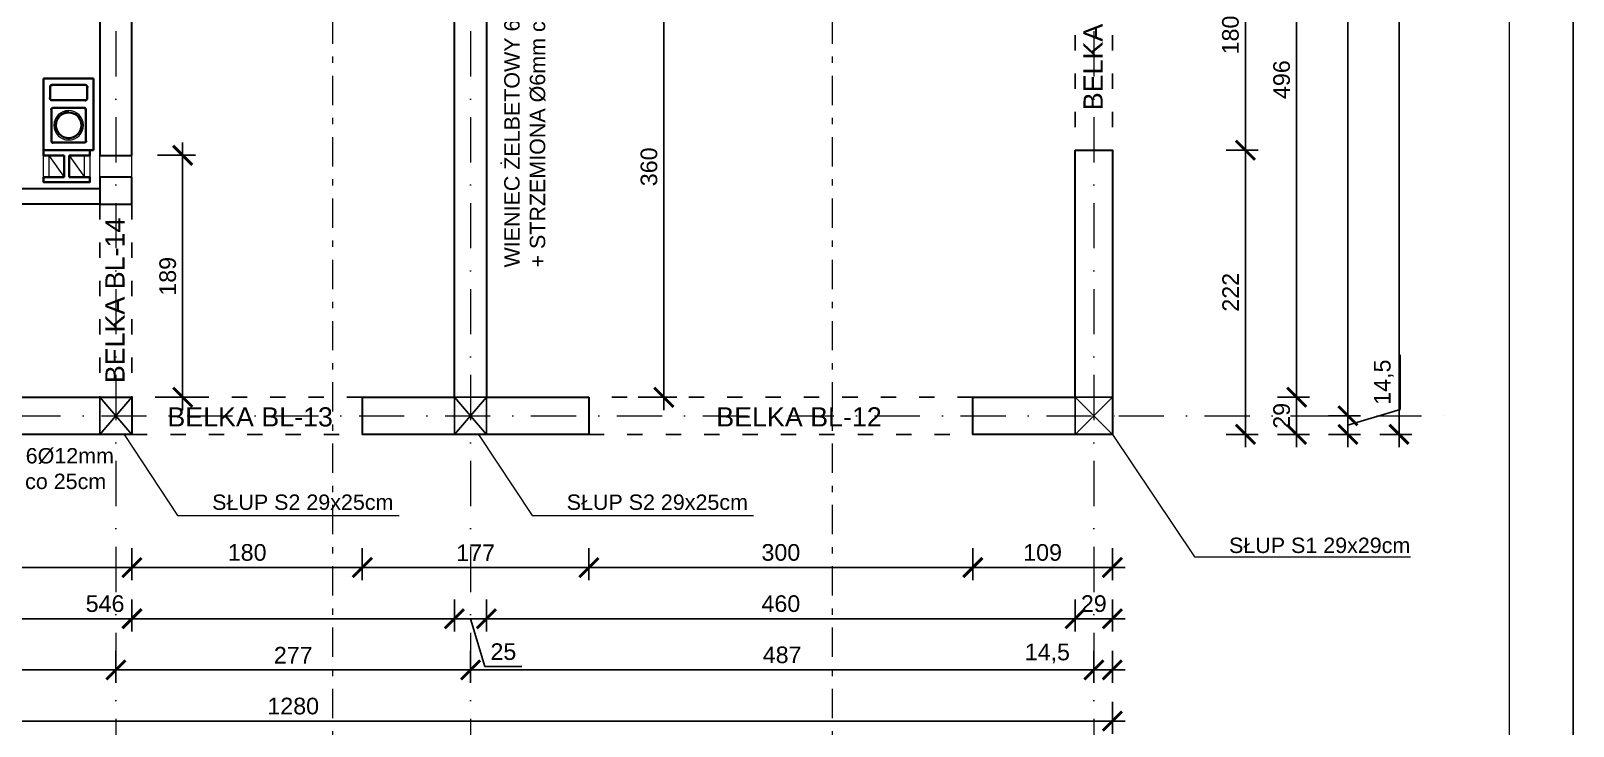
# Model space of a CAD drawing. Header units: millimetres. Extents: x 4647 to 73915, y -13612 to -8141.
# Drawn here: x 27848 to 29053, y -11607 to -11064 of the extents above; entities that cross this region are included whole.
import ezdxf
from ezdxf.enums import TextEntityAlignment as Align

# ---------------------------------------------------------------- set-up
doc = ezdxf.new("R2010")
doc.units = ezdxf.units.MM
for name, pattern in [('ACAD_ISO03W100', [30, 12, -18]), ('Kropki i Kreski', [67.027776, 35.277777, -17.638888, 0, -14.111111]), ('Przerywana podwójnie', [47.9, 22.9, -10, 5, -10])]:
    doc.linetypes.add(name, pattern=pattern)
for name, color, linetype, lineweight in [('2D - Ogólne_Nr_Pióra__21', 7, 'Continuous', 35), ('a_beton_c', 3, 'ACAD_ISO03W100', 25), ('a_murowane_b', 20, 'Continuous', 30), ('a_murowane_c', 20, 'ACAD_ISO03W100', 13), ('a_opisy', 252, 'Continuous', 9), ('a_wymiary', 250, 'Continuous', 9), ('Cienka', 1, 'Continuous', 15), ('Konstrukcja - Ogólne_Nr_Pióra__1', 7, 'Continuous', 5), ('Konstrukcja - Ogólne_Nr_Pióra__21', 7, 'Continuous', 35), ('Konstrukcja - Siatka mod_Nr_Pióra__1', 7, 'Continuous', 5), ('Opisy - Tekst_Nr_Pióra__1', 7, 'Continuous', 13)]:
    doc.layers.add(name, color=color, linetype=linetype, lineweight=lineweight)
doc.layers.add('Konstrukcja - Ogólne', color=7, linetype='Continuous')
doc.layers.add('Konstrukcja - Siatka mod', color=7, linetype='Continuous')
for name, color, linetype, lineweight, true_color in [('Konstrukcja - Ogólne_Nr_Pióra__3', 7, 'Continuous', 5, 0xff6600), ('Konstrukcja - Ogólne_Nr_Pióra__5', 7, 'Continuous', 5, 0x40a5ff), ('Konstrukcja - Siatka mod_Nr_Pióra__4', 7, 'Continuous', 5, 0x029e21), ('Znaczniki - Przekroje_Nr_Pióra__5', 7, 'Continuous', 5, 0x40a5ff)]:
    doc.layers.add(name, color=color, linetype=linetype, lineweight=lineweight, true_color=true_color)
doc.styles.add('GENERATED_STYLE_1', font='arialbd.ttf')
doc.styles.get("Standard").update_dxf_attribs({"font": 'arial.ttf'})
doc.dimstyles.new('1-100', dxfattribs={"dimtxt": 13, "dimasz": 15, "dimexe": 10, "dimexo": 20, "dimgap": 5, "dimtad": 1, "dimdec": 1, "dimrnd": 0.5, "dimtxsty": 'Standard', "dimblk": 'ARCHTICK', "dimcen": 0.09, "dimdle": 10, "dimadec": 0, "dimazin": 0, "dimtfac": 1, "dimtdec": 1, "dimtofl": 0, "dimtmove": 0, "dimatfit": 3, "dimfxl": 10, "dimfxlon": 1, "dimtolj": 1, "dimtzin": 0, "dimarcsym": 0})

# ---------------------------------------------------------------- blocks, each defined once
blk = doc.blocks.new('Standardowy znacznik siatki_2')
at = {"layer": 'Konstrukcja - Siatka mod_Nr_Pióra__4', "linetype": 'Kropki i Kreski'}
for p, q in [((268.5, 0), (1533.2, 0)), ((1533.2, 0), (1801.7, 0))]:
    blk.add_line(p, q, dxfattribs=at)
at = {"layer": 'Konstrukcja - Siatka mod_Nr_Pióra__1', "style": 'GENERATED_STYLE_1'}
blk.add_attdef('AC_MarkerText_1', text='', height=18, dxfattribs=at).set_placement((-28.9, -13.3), align=Align.BOTTOM_LEFT)
blk = doc.blocks.new('*X93')
at = {"layer": 'Konstrukcja - Ogólne_Nr_Pióra__1', "linetype": 'Continuous'}
for p, q in [((15, 28.9), (15, 29.8)), ((15.7, 28.5), (15, 28.9)), ((25, 28.9), (23.8, 28.2)), ((23.8, 28.2), (25, 28.9)), ((27, 27.7), (25, 28.9)), ((25, 28.9), (27, 27.7)), ((9.7, 20), (8.1, 19.1)), ((8.1, 19.1), (9.7, 20)), ((30, 23.2), (30, 20.2)), ((30, 20.2), (30, 23.2)), ((30, 20.2), (31, 19.7)), ((31, 19.7), (30, 20.2)), ((20, 8.7), (17.7, 10)), ((22.3, 10), (20, 8.7)), ((20, 8.7), (22.3, 10)), ((20, 8.1), (20, 8.7)), ((20, 8.7), (20, 8.1)), ((25, 11.5), (23.7, 10.8)), ((23.7, 10.8), (25, 11.5)), ((26.4, 10.7), (25, 11.5)), ((25, 11.5), (26.4, 10.7))]:
    blk.add_line(p, q, dxfattribs=at)
blk = doc.blocks.new('_ArchTick')
at = {"color": 0, "linetype": 'ByBlock', "const_width": 0.15}
blk.add_lwpolyline([(-0.5, -0.5), (0.5, 0.5)], dxfattribs=at)
blk = doc.blocks.new('*D425')
at = {"layer": 'a_wymiary', "color": 0, "lineweight": -2, "transparency": 16777216}
for p, q in [((28781.7, -11157.2), (28806.7, -11157.2)), ((28796.7, -11389.2), (28796.7, -11147.2)), ((28781.7, -11379.2), (28806.7, -11379.2))]:
    blk.add_line(p, q, dxfattribs=at)
at = {"layer": 'DEFPOINTS', "color": 0, "transparency": 16777216}
for p in [(28692.7, -11157.2), (28796.7, -11157.2), (28692.7, -11379.2)]:
    blk.add_point(p, dxfattribs=at)
at = {"layer": 'a_wymiary', "color": 0, "lineweight": -2, "transparency": 16777216, "xscale": 15, "yscale": 15, "zscale": 15}
for p, rotation in [((28796.7, -11157.2), 90), ((28796.7, -11379.2), 270)]:
    blk.add_blockref('_ArchTick', p, dxfattribs=dict(at, rotation=rotation))
at = {"layer": 'a_wymiary', "color": 0, "transparency": 16777216, "insert": (28785.1, -11268.2), "char_height": 13, "attachment_point": 5, "rotation": 90}
blk.add_mtext('\\A1;222', dxfattribs=at)
blk = doc.blocks.new('*D426')
at = {"layer": 'a_wymiary', "color": 0, "lineweight": -2, "transparency": 16777216}
for p, q in [((28781.7, -10977.2), (28806.7, -10977.2)), ((28796.7, -11167.2), (28796.7, -10967.2)), ((28781.7, -11157.2), (28806.7, -11157.2))]:
    blk.add_line(p, q, dxfattribs=at)
at = {"layer": 'DEFPOINTS', "color": 0, "transparency": 16777216}
for p in [(28692.7, -10977.2), (28796.7, -10977.2), (28692.7, -11157.2)]:
    blk.add_point(p, dxfattribs=at)
at = {"layer": 'a_wymiary', "color": 0, "lineweight": -2, "transparency": 16777216, "xscale": 15, "yscale": 15, "zscale": 15}
for p, rotation in [((28796.7, -10977.2), 90), ((28796.7, -11157.2), 270)]:
    blk.add_blockref('_ArchTick', p, dxfattribs=dict(at, rotation=rotation))
at = {"layer": 'a_wymiary', "color": 0, "transparency": 16777216, "insert": (28785, -11067.2), "char_height": 13, "attachment_point": 5, "rotation": 90}
blk.add_mtext('\\A1;180', dxfattribs=at)
blk = doc.blocks.new('*D428')
at = {"layer": 'a_wymiary', "color": 0, "lineweight": -2, "transparency": 16777216}
for p, q in [((28821.7, -11350.2), (28846.7, -11350.2)), ((28836.7, -11389.2), (28836.7, -11340.2)), ((28821.7, -11379.2), (28846.7, -11379.2))]:
    blk.add_line(p, q, dxfattribs=at)
at = {"layer": 'DEFPOINTS', "color": 0, "transparency": 16777216}
for p in [(28692.7, -11350.2), (28836.7, -11350.2), (28692.7, -11379.2)]:
    blk.add_point(p, dxfattribs=at)
at = {"layer": 'a_wymiary', "color": 0, "lineweight": -2, "transparency": 16777216, "xscale": 15, "yscale": 15, "zscale": 15}
for p, rotation in [((28836.7, -11350.2), 90), ((28836.7, -11379.2), 270)]:
    blk.add_blockref('_ArchTick', p, dxfattribs=dict(at, rotation=rotation))
at = {"layer": 'a_wymiary', "color": 0, "transparency": 16777216, "insert": (28825, -11364.7), "char_height": 13, "attachment_point": 5, "rotation": 90}
blk.add_mtext('\\A1;29', dxfattribs=at)
blk = doc.blocks.new('*D429')
at = {"layer": 'a_wymiary', "color": 0, "lineweight": -2, "transparency": 16777216}
for p, q in [((28836.7, -11360.2), (28836.7, -10844)), ((28821.7, -10854), (28846.7, -10854)), ((28821.7, -11350.2), (28846.7, -11350.2))]:
    blk.add_line(p, q, dxfattribs=at)
at = {"layer": 'DEFPOINTS', "color": 0, "transparency": 16777216}
for p in [(28692.7, -10854), (28836.7, -10854), (28692.7, -11350.2)]:
    blk.add_point(p, dxfattribs=at)
at = {"layer": 'a_wymiary', "color": 0, "lineweight": -2, "transparency": 16777216, "xscale": 15, "yscale": 15, "zscale": 15}
for p, rotation in [((28836.7, -10854), 90), ((28836.7, -11350.2), 270)]:
    blk.add_blockref('_ArchTick', p, dxfattribs=dict(at, rotation=rotation))
at = {"layer": 'a_wymiary', "color": 0, "transparency": 16777216, "insert": (28825, -11102.1), "char_height": 13, "attachment_point": 5, "rotation": 90}
blk.add_mtext('\\A1;496', dxfattribs=at)
blk = doc.blocks.new('*D435')
at = {"layer": 'a_wymiary', "color": 0, "lineweight": -2, "transparency": 16777216}
for p, q in [((28916.7, -10391.2), (28916.7, -11389.2)), ((28901.7, -10401.2), (28926.7, -10401.2)), ((28901.7, -11379.2), (28926.7, -11379.2))]:
    blk.add_line(p, q, dxfattribs=at)
at = {"layer": 'DEFPOINTS', "color": 0, "transparency": 16777216}
for p in [(28692.7, -10401.2), (28692.7, -11379.2), (28916.7, -11379.2)]:
    blk.add_point(p, dxfattribs=at)
at = {"layer": 'a_wymiary', "color": 0, "lineweight": -2, "transparency": 16777216, "xscale": 15, "yscale": 15, "zscale": 15}
for p, rotation in [((28916.7, -10401.2), 90), ((28916.7, -11379.2), 270)]:
    blk.add_blockref('_ArchTick', p, dxfattribs=dict(at, rotation=rotation))
at = {"layer": 'a_wymiary', "color": 0, "transparency": 16777216, "insert": (28905, -10890.2), "char_height": 13, "attachment_point": 5, "rotation": 90}
blk.add_mtext('\\A1;978', dxfattribs=at)
blk = doc.blocks.new('*D436')
at = {"layer": 'a_wymiary', "color": 0, "lineweight": -2, "transparency": 16777216}
for p, q in [((28583.7, -11468.2), (28583.7, -11493.2)), ((28692.7, -11468.2), (28692.7, -11493.2)), ((28702.7, -11483.2), (28573.7, -11483.2))]:
    blk.add_line(p, q, dxfattribs=at)
at = {"layer": 'DEFPOINTS', "color": 0, "transparency": 16777216}
for p in [(28583.7, -11379.2), (28692.7, -11379.2), (28583.7, -11483.2)]:
    blk.add_point(p, dxfattribs=at)
at = {"layer": 'a_wymiary', "color": 0, "lineweight": -2, "transparency": 16777216, "xscale": 15, "yscale": 15, "zscale": 15, "rotation": 180}
blk.add_blockref('_ArchTick', (28583.7, -11483.2), dxfattribs=at)
at = {"layer": 'a_wymiary', "color": 0, "lineweight": -2, "transparency": 16777216, "xscale": 15, "yscale": 15, "zscale": 15}
blk.add_blockref('_ArchTick', (28692.7, -11483.2), dxfattribs=at)
at = {"layer": 'a_wymiary', "color": 0, "transparency": 16777216, "insert": (28638.2, -11471.5), "char_height": 13, "attachment_point": 5}
blk.add_mtext('\\A1;109', dxfattribs=at)
blk = doc.blocks.new('*D437')
at = {"layer": 'a_wymiary', "color": 0, "lineweight": -2, "transparency": 16777216}
for p, q in [((28283.7, -11468.2), (28283.7, -11493.2)), ((28583.7, -11468.2), (28583.7, -11493.2)), ((28593.7, -11483.2), (28273.7, -11483.2))]:
    blk.add_line(p, q, dxfattribs=at)
at = {"layer": 'DEFPOINTS', "color": 0, "transparency": 16777216}
for p in [(28283.7, -11379.2), (28583.7, -11379.2), (28283.7, -11483.2)]:
    blk.add_point(p, dxfattribs=at)
at = {"layer": 'a_wymiary', "color": 0, "lineweight": -2, "transparency": 16777216, "xscale": 15, "yscale": 15, "zscale": 15, "rotation": 180}
blk.add_blockref('_ArchTick', (28283.7, -11483.2), dxfattribs=at)
at = {"layer": 'a_wymiary', "color": 0, "lineweight": -2, "transparency": 16777216, "xscale": 15, "yscale": 15, "zscale": 15}
blk.add_blockref('_ArchTick', (28583.7, -11483.2), dxfattribs=at)
at = {"layer": 'a_wymiary', "color": 0, "transparency": 16777216, "insert": (28433.7, -11471.5), "char_height": 13, "attachment_point": 5}
blk.add_mtext('\\A1;300', dxfattribs=at)
blk = doc.blocks.new('*D438')
at = {"layer": 'a_wymiary', "color": 0, "lineweight": -2, "transparency": 16777216}
for p, q in [((28106.7, -11468.2), (28106.7, -11493.2)), ((28283.7, -11468.2), (28283.7, -11493.2)), ((28293.7, -11483.2), (28096.7, -11483.2))]:
    blk.add_line(p, q, dxfattribs=at)
at = {"layer": 'DEFPOINTS', "color": 0, "transparency": 16777216}
for p in [(28106.7, -11379.2), (28283.7, -11379.2), (28106.7, -11483.2)]:
    blk.add_point(p, dxfattribs=at)
at = {"layer": 'a_wymiary', "color": 0, "lineweight": -2, "transparency": 16777216, "xscale": 15, "yscale": 15, "zscale": 15, "rotation": 180}
blk.add_blockref('_ArchTick', (28106.7, -11483.2), dxfattribs=at)
at = {"layer": 'a_wymiary', "color": 0, "lineweight": -2, "transparency": 16777216, "xscale": 15, "yscale": 15, "zscale": 15}
blk.add_blockref('_ArchTick', (28283.7, -11483.2), dxfattribs=at)
at = {"layer": 'a_wymiary', "color": 0, "transparency": 16777216, "insert": (28195.2, -11471.7), "char_height": 13, "attachment_point": 5}
blk.add_mtext('\\A1;177', dxfattribs=at)
blk = doc.blocks.new('*D439')
at = {"layer": 'a_wymiary', "color": 0, "lineweight": -2, "transparency": 16777216}
for p, q in [((27926.7, -11468.2), (27926.7, -11493.2)), ((28106.7, -11468.2), (28106.7, -11493.2)), ((28116.7, -11483.2), (27916.7, -11483.2))]:
    blk.add_line(p, q, dxfattribs=at)
at = {"layer": 'DEFPOINTS', "color": 0, "transparency": 16777216}
for p in [(27926.7, -11379.2), (28106.7, -11379.2), (27926.7, -11483.2)]:
    blk.add_point(p, dxfattribs=at)
at = {"layer": 'a_wymiary', "color": 0, "lineweight": -2, "transparency": 16777216, "xscale": 15, "yscale": 15, "zscale": 15, "rotation": 180}
blk.add_blockref('_ArchTick', (27926.7, -11483.2), dxfattribs=at)
at = {"layer": 'a_wymiary', "color": 0, "lineweight": -2, "transparency": 16777216, "xscale": 15, "yscale": 15, "zscale": 15}
blk.add_blockref('_ArchTick', (28106.7, -11483.2), dxfattribs=at)
at = {"layer": 'a_wymiary', "color": 0, "transparency": 16777216, "insert": (28016.7, -11471.5), "char_height": 13, "attachment_point": 5}
blk.add_mtext('\\A1;180', dxfattribs=at)
blk = doc.blocks.new('*D440')
at = {"layer": 'a_wymiary', "color": 0, "lineweight": -2, "transparency": 16777216}
for p, q in [((27603.7, -11468.2), (27603.7, -11493.2)), ((27926.7, -11468.2), (27926.7, -11493.2)), ((27936.7, -11483.2), (27593.7, -11483.2))]:
    blk.add_line(p, q, dxfattribs=at)
at = {"layer": 'DEFPOINTS', "color": 0, "transparency": 16777216}
for p in [(27603.7, -11379.2), (27926.7, -11379.2), (27603.7, -11483.2)]:
    blk.add_point(p, dxfattribs=at)
at = {"layer": 'a_wymiary', "color": 0, "lineweight": -2, "transparency": 16777216, "xscale": 15, "yscale": 15, "zscale": 15, "rotation": 180}
blk.add_blockref('_ArchTick', (27603.7, -11483.2), dxfattribs=at)
at = {"layer": 'a_wymiary', "color": 0, "lineweight": -2, "transparency": 16777216, "xscale": 15, "yscale": 15, "zscale": 15}
blk.add_blockref('_ArchTick', (27926.7, -11483.2), dxfattribs=at)
at = {"layer": 'a_wymiary', "color": 0, "transparency": 16777216, "insert": (27765.2, -11471.5), "char_height": 13, "attachment_point": 5}
blk.add_mtext('\\A1;323', dxfattribs=at)
blk = doc.blocks.new('*D444')
at = {"layer": 'a_wymiary', "color": 0, "lineweight": -2, "transparency": 16777216}
for p, q in [((28876.7, -10405.7), (28876.7, -11374.7)), ((28861.7, -10415.7), (28886.7, -10415.7)), ((28861.7, -11364.7), (28886.7, -11364.7))]:
    blk.add_line(p, q, dxfattribs=at)
at = {"layer": 'DEFPOINTS', "color": 0, "transparency": 16777216}
for p in [(28692.7, -10415.7), (28692.7, -11364.7), (28876.7, -11364.7)]:
    blk.add_point(p, dxfattribs=at)
at = {"layer": 'a_wymiary', "color": 0, "lineweight": -2, "transparency": 16777216, "xscale": 15, "yscale": 15, "zscale": 15}
for p, rotation in [((28876.7, -10415.7), 90), ((28876.7, -11364.7), 270)]:
    blk.add_blockref('_ArchTick', p, dxfattribs=dict(at, rotation=rotation))
at = {"layer": 'a_wymiary', "color": 0, "transparency": 16777216, "insert": (28865, -10890.2), "char_height": 13, "attachment_point": 5, "rotation": 90}
blk.add_mtext('\\A1;949', dxfattribs=at)
blk = doc.blocks.new('*D445')
at = {"layer": 'a_wymiary', "color": 0, "lineweight": -2, "transparency": 16777216}
for p, q in [((28917.6, -11359.7), (28917.6, -11317.1)), ((28876.7, -11354.7), (28876.7, -11389.2)), ((28876.7, -11372), (28917.6, -11359.7)), ((28861.7, -11364.7), (28886.7, -11364.7)), ((28861.7, -11379.2), (28886.7, -11379.2))]:
    blk.add_line(p, q, dxfattribs=at)
at = {"layer": 'DEFPOINTS', "color": 0, "transparency": 16777216}
for p in [(28692.7, -11364.7), (28692.7, -11379.2), (28876.7, -11379.2)]:
    blk.add_point(p, dxfattribs=at)
at = {"layer": 'a_wymiary', "color": 0, "lineweight": -2, "transparency": 16777216, "xscale": 15, "yscale": 15, "zscale": 15}
for p, rotation in [((28876.7, -11364.7), 90), ((28876.7, -11379.2), 270)]:
    blk.add_blockref('_ArchTick', p, dxfattribs=dict(at, rotation=rotation))
at = {"layer": 'a_wymiary', "color": 0, "transparency": 16777216, "insert": (28904.8, -11338.4), "char_height": 13, "attachment_point": 5, "rotation": 90}
blk.add_mtext('\\A1;14,5', dxfattribs=at)
blk = doc.blocks.new('*D446')
at = {"layer": 'a_wymiary', "color": 0, "lineweight": -2, "transparency": 16777216}
for p, q in [((28663.7, -11508.2), (28663.7, -11533.2)), ((28692.7, -11508.2), (28692.7, -11533.2)), ((28702.7, -11523.2), (28653.7, -11523.2))]:
    blk.add_line(p, q, dxfattribs=at)
at = {"layer": 'DEFPOINTS', "color": 0, "transparency": 16777216}
for p in [(28663.7, -11379.2), (28692.7, -11379.2), (28663.7, -11523.2)]:
    blk.add_point(p, dxfattribs=at)
at = {"layer": 'a_wymiary', "color": 0, "lineweight": -2, "transparency": 16777216, "xscale": 15, "yscale": 15, "zscale": 15, "rotation": 180}
blk.add_blockref('_ArchTick', (28663.7, -11523.2), dxfattribs=at)
at = {"layer": 'a_wymiary', "color": 0, "lineweight": -2, "transparency": 16777216, "xscale": 15, "yscale": 15, "zscale": 15}
blk.add_blockref('_ArchTick', (28692.7, -11523.2), dxfattribs=at)
at = {"layer": 'a_wymiary', "color": 0, "transparency": 16777216, "insert": (28678.2, -11511.5), "char_height": 13, "attachment_point": 5}
blk.add_mtext('\\A1;29', dxfattribs=at)
blk = doc.blocks.new('*D447')
at = {"layer": 'a_wymiary', "color": 0, "lineweight": -2, "transparency": 16777216}
for p, q in [((28203.7, -11508.2), (28203.7, -11533.2)), ((28663.7, -11508.2), (28663.7, -11533.2)), ((28673.7, -11523.2), (28193.7, -11523.2))]:
    blk.add_line(p, q, dxfattribs=at)
at = {"layer": 'DEFPOINTS', "color": 0, "transparency": 16777216}
for p in [(28203.7, -11379.2), (28663.7, -11379.2), (28203.7, -11523.2)]:
    blk.add_point(p, dxfattribs=at)
at = {"layer": 'a_wymiary', "color": 0, "lineweight": -2, "transparency": 16777216, "xscale": 15, "yscale": 15, "zscale": 15, "rotation": 180}
blk.add_blockref('_ArchTick', (28203.7, -11523.2), dxfattribs=at)
at = {"layer": 'a_wymiary', "color": 0, "lineweight": -2, "transparency": 16777216, "xscale": 15, "yscale": 15, "zscale": 15}
blk.add_blockref('_ArchTick', (28663.7, -11523.2), dxfattribs=at)
at = {"layer": 'a_wymiary', "color": 0, "transparency": 16777216, "insert": (28433.7, -11511.5), "char_height": 13, "attachment_point": 5}
blk.add_mtext('\\A1;460', dxfattribs=at)
blk = doc.blocks.new('*D448')
at = {"layer": 'a_wymiary', "color": 0, "lineweight": -2, "transparency": 16777216}
for p, q in [((28178.7, -11508.2), (28178.7, -11533.2)), ((28203.7, -11508.2), (28203.7, -11533.2)), ((28213.7, -11523.2), (28168.7, -11523.2)), ((28191.2, -11523.2), (28202.4, -11560.6)), ((28202.4, -11560.6), (28231.4, -11560.6))]:
    blk.add_line(p, q, dxfattribs=at)
at = {"layer": 'DEFPOINTS', "color": 0, "transparency": 16777216}
for p in [(28178.7, -11379.2), (28203.7, -11379.2), (28178.7, -11523.2)]:
    blk.add_point(p, dxfattribs=at)
at = {"layer": 'a_wymiary', "color": 0, "lineweight": -2, "transparency": 16777216, "xscale": 15, "yscale": 15, "zscale": 15, "rotation": 180}
blk.add_blockref('_ArchTick', (28178.7, -11523.2), dxfattribs=at)
at = {"layer": 'a_wymiary', "color": 0, "lineweight": -2, "transparency": 16777216, "xscale": 15, "yscale": 15, "zscale": 15}
blk.add_blockref('_ArchTick', (28203.7, -11523.2), dxfattribs=at)
at = {"layer": 'a_wymiary', "color": 0, "transparency": 16777216, "insert": (28216.9, -11549), "char_height": 13, "attachment_point": 5}
blk.add_mtext('\\A1;25', dxfattribs=at)
blk = doc.blocks.new('*D449')
at = {"layer": 'a_wymiary', "color": 0, "lineweight": -2, "transparency": 16777216}
for p, q in [((27632.7, -11508.2), (27632.7, -11533.2)), ((28178.7, -11508.2), (28178.7, -11533.2)), ((28188.7, -11523.2), (27622.7, -11523.2))]:
    blk.add_line(p, q, dxfattribs=at)
at = {"layer": 'DEFPOINTS', "color": 0, "transparency": 16777216}
for p in [(27632.7, -11379.2), (28178.7, -11379.2), (27632.7, -11523.2)]:
    blk.add_point(p, dxfattribs=at)
at = {"layer": 'a_wymiary', "color": 0, "lineweight": -2, "transparency": 16777216, "xscale": 15, "yscale": 15, "zscale": 15, "rotation": 180}
blk.add_blockref('_ArchTick', (27632.7, -11523.2), dxfattribs=at)
at = {"layer": 'a_wymiary', "color": 0, "lineweight": -2, "transparency": 16777216, "xscale": 15, "yscale": 15, "zscale": 15}
blk.add_blockref('_ArchTick', (28178.7, -11523.2), dxfattribs=at)
at = {"layer": 'a_wymiary', "color": 0, "transparency": 16777216, "insert": (27905.7, -11511.5), "char_height": 13, "attachment_point": 5}
blk.add_mtext('\\A1;546', dxfattribs=at)
blk = doc.blocks.new('*D450')
at = {"layer": 'a_wymiary', "color": 0, "lineweight": -2, "transparency": 16777216}
for p, q in [((27632.7, -11508.2), (27632.7, -11533.2)), ((27926.7, -11508.2), (27926.7, -11533.2)), ((27622.7, -11523.2), (27936.7, -11523.2))]:
    blk.add_line(p, q, dxfattribs=at)
at = {"layer": 'DEFPOINTS', "color": 0, "transparency": 16777216}
for p in [(27926.7, -11350.2), (27632.7, -11379.2), (27926.7, -11523.2)]:
    blk.add_point(p, dxfattribs=at)
at = {"layer": 'a_wymiary', "color": 0, "lineweight": -2, "transparency": 16777216, "xscale": 15, "yscale": 15, "zscale": 15, "rotation": 180}
blk.add_blockref('_ArchTick', (27632.7, -11523.2), dxfattribs=at)
at = {"layer": 'a_wymiary', "color": 0, "lineweight": -2, "transparency": 16777216, "xscale": 15, "yscale": 15, "zscale": 15}
blk.add_blockref('_ArchTick', (27926.7, -11523.2), dxfattribs=at)
at = {"layer": 'a_wymiary', "color": 0, "transparency": 16777216, "insert": (27779.7, -11511.5), "char_height": 13, "attachment_point": 5}
blk.add_mtext('\\A1;294', dxfattribs=at)
blk = doc.blocks.new('*D451')
at = {"layer": 'a_wymiary', "color": 0, "lineweight": -2, "transparency": 16777216}
for p, q in [((27632.7, -11508.2), (27632.7, -11533.2)), ((27926.7, -11508.2), (27926.7, -11533.2)), ((27936.7, -11523.2), (27622.7, -11523.2))]:
    blk.add_line(p, q, dxfattribs=at)
at = {"layer": 'DEFPOINTS', "color": 0, "transparency": 16777216}
for p in [(27926.7, -11350.2), (27632.7, -11379.2), (27632.7, -11523.2)]:
    blk.add_point(p, dxfattribs=at)
at = {"layer": 'a_wymiary', "color": 0, "lineweight": -2, "transparency": 16777216, "xscale": 15, "yscale": 15, "zscale": 15, "rotation": 180}
blk.add_blockref('_ArchTick', (27632.7, -11523.2), dxfattribs=at)
at = {"layer": 'a_wymiary', "color": 0, "lineweight": -2, "transparency": 16777216, "xscale": 15, "yscale": 15, "zscale": 15}
blk.add_blockref('_ArchTick', (27926.7, -11523.2), dxfattribs=at)
at = {"layer": 'a_wymiary', "color": 0, "transparency": 16777216, "insert": (27779.7, -11511.5), "char_height": 13, "attachment_point": 5}
blk.add_mtext('\\A1;294', dxfattribs=at)
blk = doc.blocks.new('*D455')
at = {"layer": 'a_wymiary', "color": 0, "lineweight": -2, "transparency": 16777216}
for p, q in [((28678.2, -11548.2), (28678.2, -11573.2)), ((28692.7, -11548.2), (28692.7, -11573.2)), ((28678.2, -11563.2), (28620.6, -11563.2)), ((28702.7, -11563.2), (28678.2, -11563.2))]:
    blk.add_line(p, q, dxfattribs=at)
at = {"layer": 'DEFPOINTS', "color": 0, "transparency": 16777216}
for p in [(28678.2, -11379.2), (28692.7, -11379.2), (28678.2, -11563.2)]:
    blk.add_point(p, dxfattribs=at)
at = {"layer": 'a_wymiary', "color": 0, "lineweight": -2, "transparency": 16777216, "xscale": 15, "yscale": 15, "zscale": 15, "rotation": 180}
blk.add_blockref('_ArchTick', (28678.2, -11563.2), dxfattribs=at)
at = {"layer": 'a_wymiary', "color": 0, "lineweight": -2, "transparency": 16777216, "xscale": 15, "yscale": 15, "zscale": 15}
blk.add_blockref('_ArchTick', (28692.7, -11563.2), dxfattribs=at)
at = {"layer": 'a_wymiary', "color": 0, "transparency": 16777216, "insert": (28641.9, -11550.4), "char_height": 13, "attachment_point": 5}
blk.add_mtext('\\A1;14,5', dxfattribs=at)
blk = doc.blocks.new('*D456')
at = {"layer": 'a_wymiary', "color": 0, "lineweight": -2, "transparency": 16777216}
for p, q in [((28191.2, -11548.2), (28191.2, -11573.2)), ((28678.2, -11548.2), (28678.2, -11573.2)), ((28688.2, -11563.2), (28181.2, -11563.2))]:
    blk.add_line(p, q, dxfattribs=at)
at = {"layer": 'DEFPOINTS', "color": 0, "transparency": 16777216}
for p in [(28191.2, -11379.2), (28678.2, -11379.2), (28191.2, -11563.2)]:
    blk.add_point(p, dxfattribs=at)
at = {"layer": 'a_wymiary', "color": 0, "lineweight": -2, "transparency": 16777216, "xscale": 15, "yscale": 15, "zscale": 15, "rotation": 180}
blk.add_blockref('_ArchTick', (28191.2, -11563.2), dxfattribs=at)
at = {"layer": 'a_wymiary', "color": 0, "lineweight": -2, "transparency": 16777216, "xscale": 15, "yscale": 15, "zscale": 15}
blk.add_blockref('_ArchTick', (28678.2, -11563.2), dxfattribs=at)
at = {"layer": 'a_wymiary', "color": 0, "transparency": 16777216, "insert": (28434.7, -11551.5), "char_height": 13, "attachment_point": 5}
blk.add_mtext('\\A1;487', dxfattribs=at)
blk = doc.blocks.new('*D457')
at = {"layer": 'a_wymiary', "color": 0, "lineweight": -2, "transparency": 16777216}
for p, q in [((27914.2, -11548.2), (27914.2, -11573.2)), ((28191.2, -11548.2), (28191.2, -11573.2)), ((28201.2, -11563.2), (27904.2, -11563.2))]:
    blk.add_line(p, q, dxfattribs=at)
at = {"layer": 'DEFPOINTS', "color": 0, "transparency": 16777216}
for p in [(27914.2, -11379.2), (28191.2, -11379.2), (27914.2, -11563.2)]:
    blk.add_point(p, dxfattribs=at)
at = {"layer": 'a_wymiary', "color": 0, "lineweight": -2, "transparency": 16777216, "xscale": 15, "yscale": 15, "zscale": 15, "rotation": 180}
blk.add_blockref('_ArchTick', (27914.2, -11563.2), dxfattribs=at)
at = {"layer": 'a_wymiary', "color": 0, "lineweight": -2, "transparency": 16777216, "xscale": 15, "yscale": 15, "zscale": 15}
blk.add_blockref('_ArchTick', (28191.2, -11563.2), dxfattribs=at)
at = {"layer": 'a_wymiary', "color": 0, "transparency": 16777216, "insert": (28052.7, -11551.7), "char_height": 13, "attachment_point": 5}
blk.add_mtext('\\A1;277', dxfattribs=at)
blk = doc.blocks.new('*D458')
at = {"layer": 'a_wymiary', "color": 0, "lineweight": -2, "transparency": 16777216}
for p, q in [((27618.2, -11548.2), (27618.2, -11573.2)), ((27914.2, -11548.2), (27914.2, -11573.2)), ((27924.2, -11563.2), (27608.2, -11563.2))]:
    blk.add_line(p, q, dxfattribs=at)
at = {"layer": 'DEFPOINTS', "color": 0, "transparency": 16777216}
for p in [(27618.2, -11379.2), (27914.2, -11379.2), (27618.2, -11563.2)]:
    blk.add_point(p, dxfattribs=at)
at = {"layer": 'a_wymiary', "color": 0, "lineweight": -2, "transparency": 16777216, "xscale": 15, "yscale": 15, "zscale": 15, "rotation": 180}
blk.add_blockref('_ArchTick', (27618.2, -11563.2), dxfattribs=at)
at = {"layer": 'a_wymiary', "color": 0, "lineweight": -2, "transparency": 16777216, "xscale": 15, "yscale": 15, "zscale": 15}
blk.add_blockref('_ArchTick', (27914.2, -11563.2), dxfattribs=at)
at = {"layer": 'a_wymiary', "color": 0, "transparency": 16777216, "insert": (27766.2, -11551.5), "char_height": 13, "attachment_point": 5}
blk.add_mtext('\\A1;296', dxfattribs=at)
blk = doc.blocks.new('*D461')
at = {"layer": 'a_wymiary', "color": 0, "lineweight": -2, "transparency": 16777216}
for p, q in [((27412.7, -11588.2), (27412.7, -11613.2)), ((28692.7, -11588.2), (28692.7, -11613.2)), ((28702.7, -11603.2), (27402.7, -11603.2))]:
    blk.add_line(p, q, dxfattribs=at)
at = {"layer": 'DEFPOINTS', "color": 0, "transparency": 16777216}
for p in [(27412.7, -11379.2), (28692.7, -11379.2), (27412.7, -11603.2)]:
    blk.add_point(p, dxfattribs=at)
at = {"layer": 'a_wymiary', "color": 0, "lineweight": -2, "transparency": 16777216, "xscale": 15, "yscale": 15, "zscale": 15, "rotation": 180}
blk.add_blockref('_ArchTick', (27412.7, -11603.2), dxfattribs=at)
at = {"layer": 'a_wymiary', "color": 0, "lineweight": -2, "transparency": 16777216, "xscale": 15, "yscale": 15, "zscale": 15}
blk.add_blockref('_ArchTick', (28692.7, -11603.2), dxfattribs=at)
at = {"layer": 'a_wymiary', "color": 0, "transparency": 16777216, "insert": (28052.7, -11591.5), "char_height": 13, "attachment_point": 5}
blk.add_mtext('\\A1;1280', dxfattribs=at)
blk = doc.blocks.new('*D858')
at = {"layer": 'a_wymiary', "color": 0, "lineweight": -2, "transparency": 16777216}
for p, q in [((27966.3, -11360.2), (27966.3, -11151.2)), ((27946.7, -11161.2), (27976.3, -11161.2)), ((27946.7, -11350.2), (27976.3, -11350.2))]:
    blk.add_line(p, q, dxfattribs=at)
at = {"layer": 'DEFPOINTS', "color": 0, "transparency": 16777216}
for p in [(27926.7, -11161.2), (27966.3, -11161.2), (27926.7, -11350.2)]:
    blk.add_point(p, dxfattribs=at)
at = {"layer": 'a_wymiary', "color": 0, "lineweight": -2, "transparency": 16777216, "xscale": 15, "yscale": 15, "zscale": 15}
for p, rotation in [((27966.3, -11161.2), 90), ((27966.3, -11350.2), 270)]:
    blk.add_blockref('_ArchTick', p, dxfattribs=dict(at, rotation=rotation))
at = {"layer": 'a_wymiary', "color": 0, "transparency": 16777216, "insert": (27954.7, -11255.7), "char_height": 13, "attachment_point": 5, "rotation": 90}
blk.add_mtext('\\A1;189', dxfattribs=at)
blk = doc.blocks.new('*D884')
at = {"layer": 'a_wymiary', "color": 0, "lineweight": -2, "transparency": 16777216}
for p, q in [((28342.3, -10980.2), (28342.3, -11360.2)), ((28322.3, -10990.2), (28352.3, -10990.2)), ((28322.3, -11350.2), (28352.3, -11350.2))]:
    blk.add_line(p, q, dxfattribs=at)
at = {"layer": 'DEFPOINTS', "color": 0, "transparency": 16777216}
for p in [(28203.7, -10990.2), (28203.7, -11350.2), (28342.3, -11350.2)]:
    blk.add_point(p, dxfattribs=at)
at = {"layer": 'a_wymiary', "color": 0, "lineweight": -2, "transparency": 16777216, "xscale": 15, "yscale": 15, "zscale": 15}
for p, rotation in [((28342.3, -10990.2), 90), ((28342.3, -11350.2), 270)]:
    blk.add_blockref('_ArchTick', p, dxfattribs=dict(at, rotation=rotation))
at = {"layer": 'a_wymiary', "color": 0, "transparency": 16777216, "insert": (28330.7, -11170.2), "char_height": 13, "attachment_point": 5, "rotation": 90}
blk.add_mtext('\\A1;360', dxfattribs=at)

msp = doc.modelspace()

# ---------------------------------------------------------------- linework, layer by layer
msp.add_lwpolyline([(26952.72, -12577.97), (29052.72, -12577.97), (29052.72, -9607.97), (26952.72, -9607.97)], close=True)
at = {"layer": '2D - Ogólne_Nr_Pióra__21', "linetype": 'Continuous'}
for p, q in [((27896.72, -11101.23), (27896.72, -11157.23)), ((27873.72, -11161.23), (27857.72, -11161.23)), ((27873.72, -11178.23), (27873.72, -11161.23)), ((27893.72, -11161.23), (27877.72, -11161.23)), ((27877.72, -11161.23), (27877.72, -11178.23)), ((27857.72, -11178.23), (27873.72, -11178.23)), ((27877.72, -11178.23), (27893.72, -11178.23))]:
    msp.add_line(p, q, dxfattribs=at)
at = {"layer": '2D - Ogólne_Nr_Pióra__21', "linetype": 'Continuous', "flags": 128}
for points in [[(27857.72, -11161.23), (27857.72, -11157.23), (27893.72, -11157.23), (27893.72, -11161.23)], [(27893.72, -11178.23), (27893.72, -11182.23), (27857.72, -11182.23), (27857.72, -11178.23)]]:
    msp.add_lwpolyline(points, dxfattribs=at)
at = {"layer": 'a_beton_c'}
for points in [[(28663.72, -10977.23), (28663.72, -11157.23)], [(28692.72, -10977.23), (28692.72, -11157.23)], [(27901.72, -11199.23), (27901.72, -11350.23)], [(27926.72, -11199.23), (27926.72, -11350.23)], [(28106.72, -11350.23), (27926.72, -11350.23)], [(28583.72, -11350.23), (28283.72, -11350.23)], [(27926.72, -11379.23), (28106.72, -11379.23)], [(28283.72, -11379.23), (28583.72, -11379.23)]]:
    msp.add_lwpolyline(points, dxfattribs=at)
at = {"layer": 'a_beton_c', "linetype": 'ByBlock'}
for points in [[(27901.72, -11350.23), (27901.72, -11379.23), (27926.72, -11379.23), (27926.72, -11350.23)], [(28178.72, -11350.23), (28178.72, -11379.23), (28203.72, -11379.23), (28203.72, -11350.23)], [(28663.72, -11350.23), (28663.72, -11379.23), (28692.72, -11379.23), (28692.72, -11350.23)]]:
    msp.add_lwpolyline(points, close=True, dxfattribs=at)
for points in [[(27901.72, -11379.23), (27926.72, -11350.23)], [(27901.72, -11350.23), (27926.72, -11379.23)], [(28178.72, -11379.23), (28203.72, -11350.23)], [(28178.72, -11350.23), (28203.72, -11379.23)], [(28663.72, -11379.23), (28692.72, -11350.23)], [(28663.72, -11350.23), (28692.72, -11379.23)]]:
    msp.add_lwpolyline(points, dxfattribs=at)
at = {"layer": 'a_murowane_b'}
for p, q in [((27901.72, -11161.23), (27926.72, -11161.23)), ((27926.72, -11178.23), (27901.72, -11178.23))]:
    msp.add_line(p, q, dxfattribs=at)
for points in [[(27926.72, -11161.23), (27926.72, -10977.23), (28018.72, -10977.23), (28018.72, -10965.23), (27787.72, -10965.23), (27787.72, -10977.23), (27901.72, -10977.23), (27901.72, -11161.23)], [(27901.72, -11178.23), (27901.72, -11199.23), (27926.72, -11199.23), (27926.72, -11178.23)], [(27632.72, -11197.23), (27632.72, -11350.23), (27782.72, -11350.23), (27782.66, -11187.23), (27901.72, -11187.23), (27901.72, -11199.23), (27794.72, -11199.23), (27794.72, -11350.23), (27926.72, -11350.23), (27926.72, -11379.23), (27603.72, -11379.23), (27603.72, -11197.23)]]:
    msp.add_lwpolyline(points, dxfattribs=at)
for points in [[(28283.72, -11350.23), (28283.72, -11379.23), (28106.72, -11379.23), (28106.72, -11350.23), (28178.72, -11350.23), (28178.72, -10977.23), (28118.72, -10977.23), (28118.72, -10965.23), (28203.72, -10965.23), (28203.72, -11350.23)], [(28663.72, -11157.23), (28692.72, -11157.23), (28692.72, -11379.23), (28583.72, -11379.23), (28583.72, -11350.23), (28663.72, -11350.23)]]:
    msp.add_lwpolyline(points, close=True, dxfattribs=at)
at = {"layer": 'a_murowane_c', "linetype": 'Continuous'}
for points in [[(27901.72, -11178.23), (27901.72, -11161.23)], [(27926.72, -11178.23), (27926.72, -11161.23)]]:
    msp.add_lwpolyline(points, dxfattribs=at)
at = {"layer": 'a_opisy'}
for p, q in [((27920.57, -11379.23), (27962.29, -11442.57)), ((28197.57, -11379.23), (28239.29, -11442.57)), ((28692.72, -11379.23), (28756.78, -11474.79)), ((27962.29, -11442.57), (28135.35, -11442.57)), ((28239.29, -11442.57), (28412.35, -11442.57)), ((28756.78, -11474.79), (28925.72, -11474.79))]:
    msp.add_line(p, q, dxfattribs=at)
at = {"layer": 'Konstrukcja - Ogólne_Nr_Pióra__21', "linetype": 'Continuous'}
for p, q in [((27857.72, -11157.23), (27857.72, -11101.23)), ((27857.72, -11101.23), (27896.72, -11101.23)), ((27862.72, -11116.73), (27862.72, -11107.73)), ((27864.22, -11106.23), (27890.22, -11106.23)), ((27891.72, -11107.73), (27891.72, -11116.73)), ((27890.22, -11118.23), (27864.22, -11118.23)), ((27863.72, -11125.23), (27863.72, -11150.23)), ((27889.72, -11124.23), (27864.72, -11124.23)), ((27890.72, -11150.23), (27890.72, -11125.23)), ((27896.72, -11157.23), (27857.72, -11157.23)), ((27864.72, -11151.23), (27889.72, -11151.23))]:
    msp.add_line(p, q, dxfattribs=at)
msp.add_circle((27877.22, -11137.73), 10, dxfattribs=at)
for centre, radius, start, end in [((27864.22, -11107.73), 1.5, 90, 180), ((27890.22, -11107.73), 1.5, 0, 90), ((27864.22, -11116.73), 1.5, 180, 270), ((27890.22, -11116.73), 1.5, 270, 0), ((27864.72, -11125.23), 1, 90, 180), ((27889.72, -11125.23), 1, 0, 90), ((27864.72, -11150.23), 1, 180, 270), ((27889.72, -11150.23), 1, 270, 0)]:
    msp.add_arc(centre, radius, start, end, dxfattribs=at)
for p in [(27864.22, -11106.23), (27891.72, -11107.73), (27862.72, -11116.73), (27890.22, -11118.23), (27863.72, -11125.23), (27889.72, -11124.23), (27864.72, -11151.23), (27890.72, -11150.23)]:
    msp.add_point(p, dxfattribs=at)
at = {"layer": 'Konstrukcja - Ogólne_Nr_Pióra__3', "linetype": 'Continuous'}
for radius, start, end in [(11.5, 90, 270), (10, 90, 270), (11.5, 270, 90), (10, 270, 90)]:
    msp.add_arc((27877.22, -11137.73), radius, start, end, dxfattribs=at)
at = {"layer": 'Konstrukcja - Ogólne_Nr_Pióra__5', "linetype": 'Continuous'}
for p, q in [((27857.72, -11182.23), (27857.72, -11157.23)), ((27893.72, -11157.23), (27893.72, -11182.23)), ((27861.72, -11161.23), (27861.72, -11178.23)), ((27861.72, -11161.23), (27873.72, -11178.23)), ((27877.72, -11161.23), (27889.72, -11178.23)), ((27889.72, -11178.23), (27889.72, -11161.23)), ((27893.72, -11182.23), (27857.72, -11182.23))]:
    msp.add_line(p, q, dxfattribs=at)
at = {"layer": 'Konstrukcja - Siatka mod_Nr_Pióra__4', "linetype": 'Kropki i Kreski'}
for p, q in [((27914.22, -10124.5), (27914.22, -11676.33)), ((28191.22, -10124.5), (28191.22, -11676.33)), ((28678.22, -10124.5), (28678.22, -11676.33))]:
    msp.add_line(p, q, dxfattribs=at)
at = {"layer": 'Opisy - Tekst_Nr_Pióra__1', "linetype": 'Continuous', "ltscale": 10, "flags": 128}
msp.add_lwpolyline([(29002.72, -12377.97), (27102.72, -12377.97), (27102.72, -9657.97), (29002.72, -9657.97)], close=True, dxfattribs=at)
at = {"layer": 'Znaczniki - Przekroje_Nr_Pióra__5', "linetype": 'Przerywana podwójnie'}
for p, q in [((28083.71, -11648.84), (28083.71, -10380.23)), ((28474.04, -11648.84), (28474.04, -10380.23))]:
    msp.add_line(p, q, dxfattribs=at)

# ---------------------------------------------------------------- block references
at = {"layer": 'Konstrukcja - Ogólne', "linetype": 'Continuous', "rotation": 90}
msp.add_blockref('*X93', (27896.72, -11157.23), dxfattribs=at)
at = {"layer": 'Konstrukcja - Siatka mod', "linetype": 'Continuous'}
msp.add_blockref('Standardowy znacznik siatki_2', (27164.43, -11364.73), dxfattribs=at)

# ---------------------------------------------------------------- texts
at = {"layer": 'a_opisy', "insert": (28217.56, -11248.83), "char_height": 12, "width": 644.3748, "attachment_point": 1, "rotation": 90}
msp.add_mtext('WIENIEC ŻELBETOWY 6%%C12mm \\P+ STRZEMIONA %%C6mm co 25cm', dxfattribs=at)
at = {"layer": 'a_opisy', "char_height": 12}
for s, insert, width, attachment_point in [('WIENIEC ŻELBETOWY 6%%C12mm \\P+ STRZEMIONA %%C6mm co 25cm', (27659.29, -11389.89), 644.3748, 1), ('SŁUP S2 29x25cm', (27989.37, -11426.17), 285.6, 1), ('SŁUP S2 29x25cm', (28266.37, -11426.17), 285.6, 1), ('SŁUP S1 29x29cm', (28783.86, -11472.04), 285.6, 7)]:
    msp.add_mtext(s, dxfattribs=dict(at, insert=insert, width=width, attachment_point=attachment_point))
at = {"layer": 'Cienka', "char_height": 20, "width": 326.8786, "attachment_point": 1, "rotation": 90}
for s, insert in [('{\\H0.75x;\\C1;BELKA BL-11}', (28670.12, -11125.96)), ('{\\H0.75x;\\C1;BELKA BL-14}', (27905.94, -11339.2))]:
    msp.add_mtext(s, dxfattribs=dict(at, insert=insert))
at = {"layer": 'Cienka', "char_height": 20, "width": 326.8786, "attachment_point": 1}
for s, insert in [('{\\H0.75x;\\C1;BELKA BL-13}', (27954.4, -11358.03)), ('{\\H0.75x;\\C1;BELKA BL-12}', (28383.24, -11358.03))]:
    msp.add_mtext(s, dxfattribs=dict(at, insert=insert))

# ---------------------------------------------------------------- dimensions: what is measured, and where the dimension line sits
at = {"layer": 'a_wymiary'}
for base, p1, p2, override, picture, middle in [((28916.67, -11379.23), (28692.72, -10401.23), (28692.72, -11379.23), {"dimfxl": 15}, '*D435', (28905.03, -10890.23)), ((28876.67, -11364.73), (28692.72, -10415.73), (28692.72, -11364.73), {"dimtmove": 1, "dimfxl": 15}, '*D444', (28865.03, -10890.23)), ((28836.67, -10854.04), (28692.72, -11350.23), (28692.72, -10854.04), {"dimtmove": 1, "dimfxl": 15}, '*D429', (28825.03, -11102.14)), ((28796.67, -10977.23), (28692.72, -11157.23), (28692.72, -10977.23), {"dimtmove": 1, "dimfxl": 15}, '*D426', (28785.03, -11067.23)), ((28342.34, -11350.23), (28203.72, -10990.23), (28203.72, -11350.23), {"dimtmove": 1, "dimfxl": 20}, '*D884', (28330.7, -11170.23)), ((27966.32, -11161.23), (27926.72, -11350.23), (27926.72, -11161.23), {"dimfxl": 20}, '*D858', (27954.68, -11255.73)), ((28796.67, -11157.23), (28692.72, -11379.23), (28692.72, -11157.23), {"dimfxl": 15}, '*D425', (28785.14, -11268.23)), ((28876.67, -11379.23), (28692.72, -11364.73), (28692.72, -11379.23), {"dimtmove": 1, "dimfxl": 15}, '*D445', (28904.8, -11354.7)), ((28836.67, -11350.23), (28692.72, -11379.23), (28692.72, -11350.23), {"dimfxl": 15}, '*D428', (28825.03, -11364.73))]:
    dim = msp.add_linear_dim(base=base, p1=p1, p2=p2, angle=90, dimstyle='1-100', override=override, dxfattribs=at)
    dim.commit()
    dim.dimension.update_dxf_attribs({"geometry": picture, "text_midpoint": middle})
for base, p1, p2, override, picture, middle in [((27926.72, -11523.18), (27632.72, -11379.23), (27926.72, -11350.23), {"dimtmove": 1, "dimfxl": 15}, '*D450', (27779.72, -11511.54)), ((27632.72, -11523.18), (27926.72, -11350.23), (27632.72, -11379.23), {"dimtmove": 1, "dimfxl": 15}, '*D451', (27779.72, -11511.54)), ((27412.72, -11603.18), (28692.72, -11379.23), (27412.72, -11379.23), {"dimfxl": 15}, '*D461', (28052.72, -11591.54)), ((27603.72, -11483.18), (27926.72, -11379.23), (27603.72, -11379.23), {"dimtmove": 1, "dimfxl": 15}, '*D440', (27765.22, -11471.54)), ((27618.22, -11563.18), (27914.22, -11379.23), (27618.22, -11379.23), {"dimtmove": 1, "dimfxl": 15}, '*D458', (27766.22, -11551.54)), ((27632.72, -11523.18), (28178.72, -11379.23), (27632.72, -11379.23), {"dimtmove": 1, "dimfxl": 15}, '*D449', (27905.72, -11511.54)), ((27914.22, -11563.18), (28191.22, -11379.23), (27914.22, -11379.23), {"dimtmove": 1, "dimfxl": 15}, '*D457', (28052.72, -11551.65)), ((27926.72, -11483.18), (28106.72, -11379.23), (27926.72, -11379.23), {"dimtmove": 1, "dimfxl": 15}, '*D439', (28016.72, -11471.54)), ((28106.72, -11483.18), (28283.72, -11379.23), (28106.72, -11379.23), {"dimtmove": 1, "dimfxl": 15}, '*D438', (28195.22, -11471.65)), ((28178.72, -11523.18), (28203.72, -11379.23), (28178.72, -11379.23), {"dimtmove": 1, "dimfxl": 15}, '*D448', (28207.44, -11548.95)), ((28191.22, -11563.18), (28678.22, -11379.23), (28191.22, -11379.23), {"dimtmove": 1, "dimfxl": 15}, '*D456', (28434.72, -11551.54)), ((28203.72, -11523.18), (28663.72, -11379.23), (28203.72, -11379.23), {"dimtmove": 1, "dimfxl": 15}, '*D447', (28433.72, -11511.54)), ((28283.72, -11483.18), (28583.72, -11379.23), (28283.72, -11379.23), {"dimtmove": 1, "dimfxl": 15}, '*D437', (28433.72, -11471.54)), ((28583.72, -11483.18), (28692.72, -11379.23), (28583.72, -11379.23), {"dimfxl": 15}, '*D436', (28638.22, -11471.54)), ((28678.22, -11563.18), (28692.72, -11379.23), (28678.22, -11379.23), {"dimfxl": 15}, '*D455', (28641.9, -11550.37)), ((28663.72, -11523.18), (28692.72, -11379.23), (28663.72, -11379.23), {"dimfxl": 15}, '*D446', (28678.22, -11511.54))]:
    dim = msp.add_linear_dim(base=base, p1=p1, p2=p2, dimstyle='1-100', override=override, dxfattribs=at)
    dim.commit()
    dim.dimension.update_dxf_attribs({"geometry": picture, "text_midpoint": middle})

doc.saveas('drawing.dxf')
